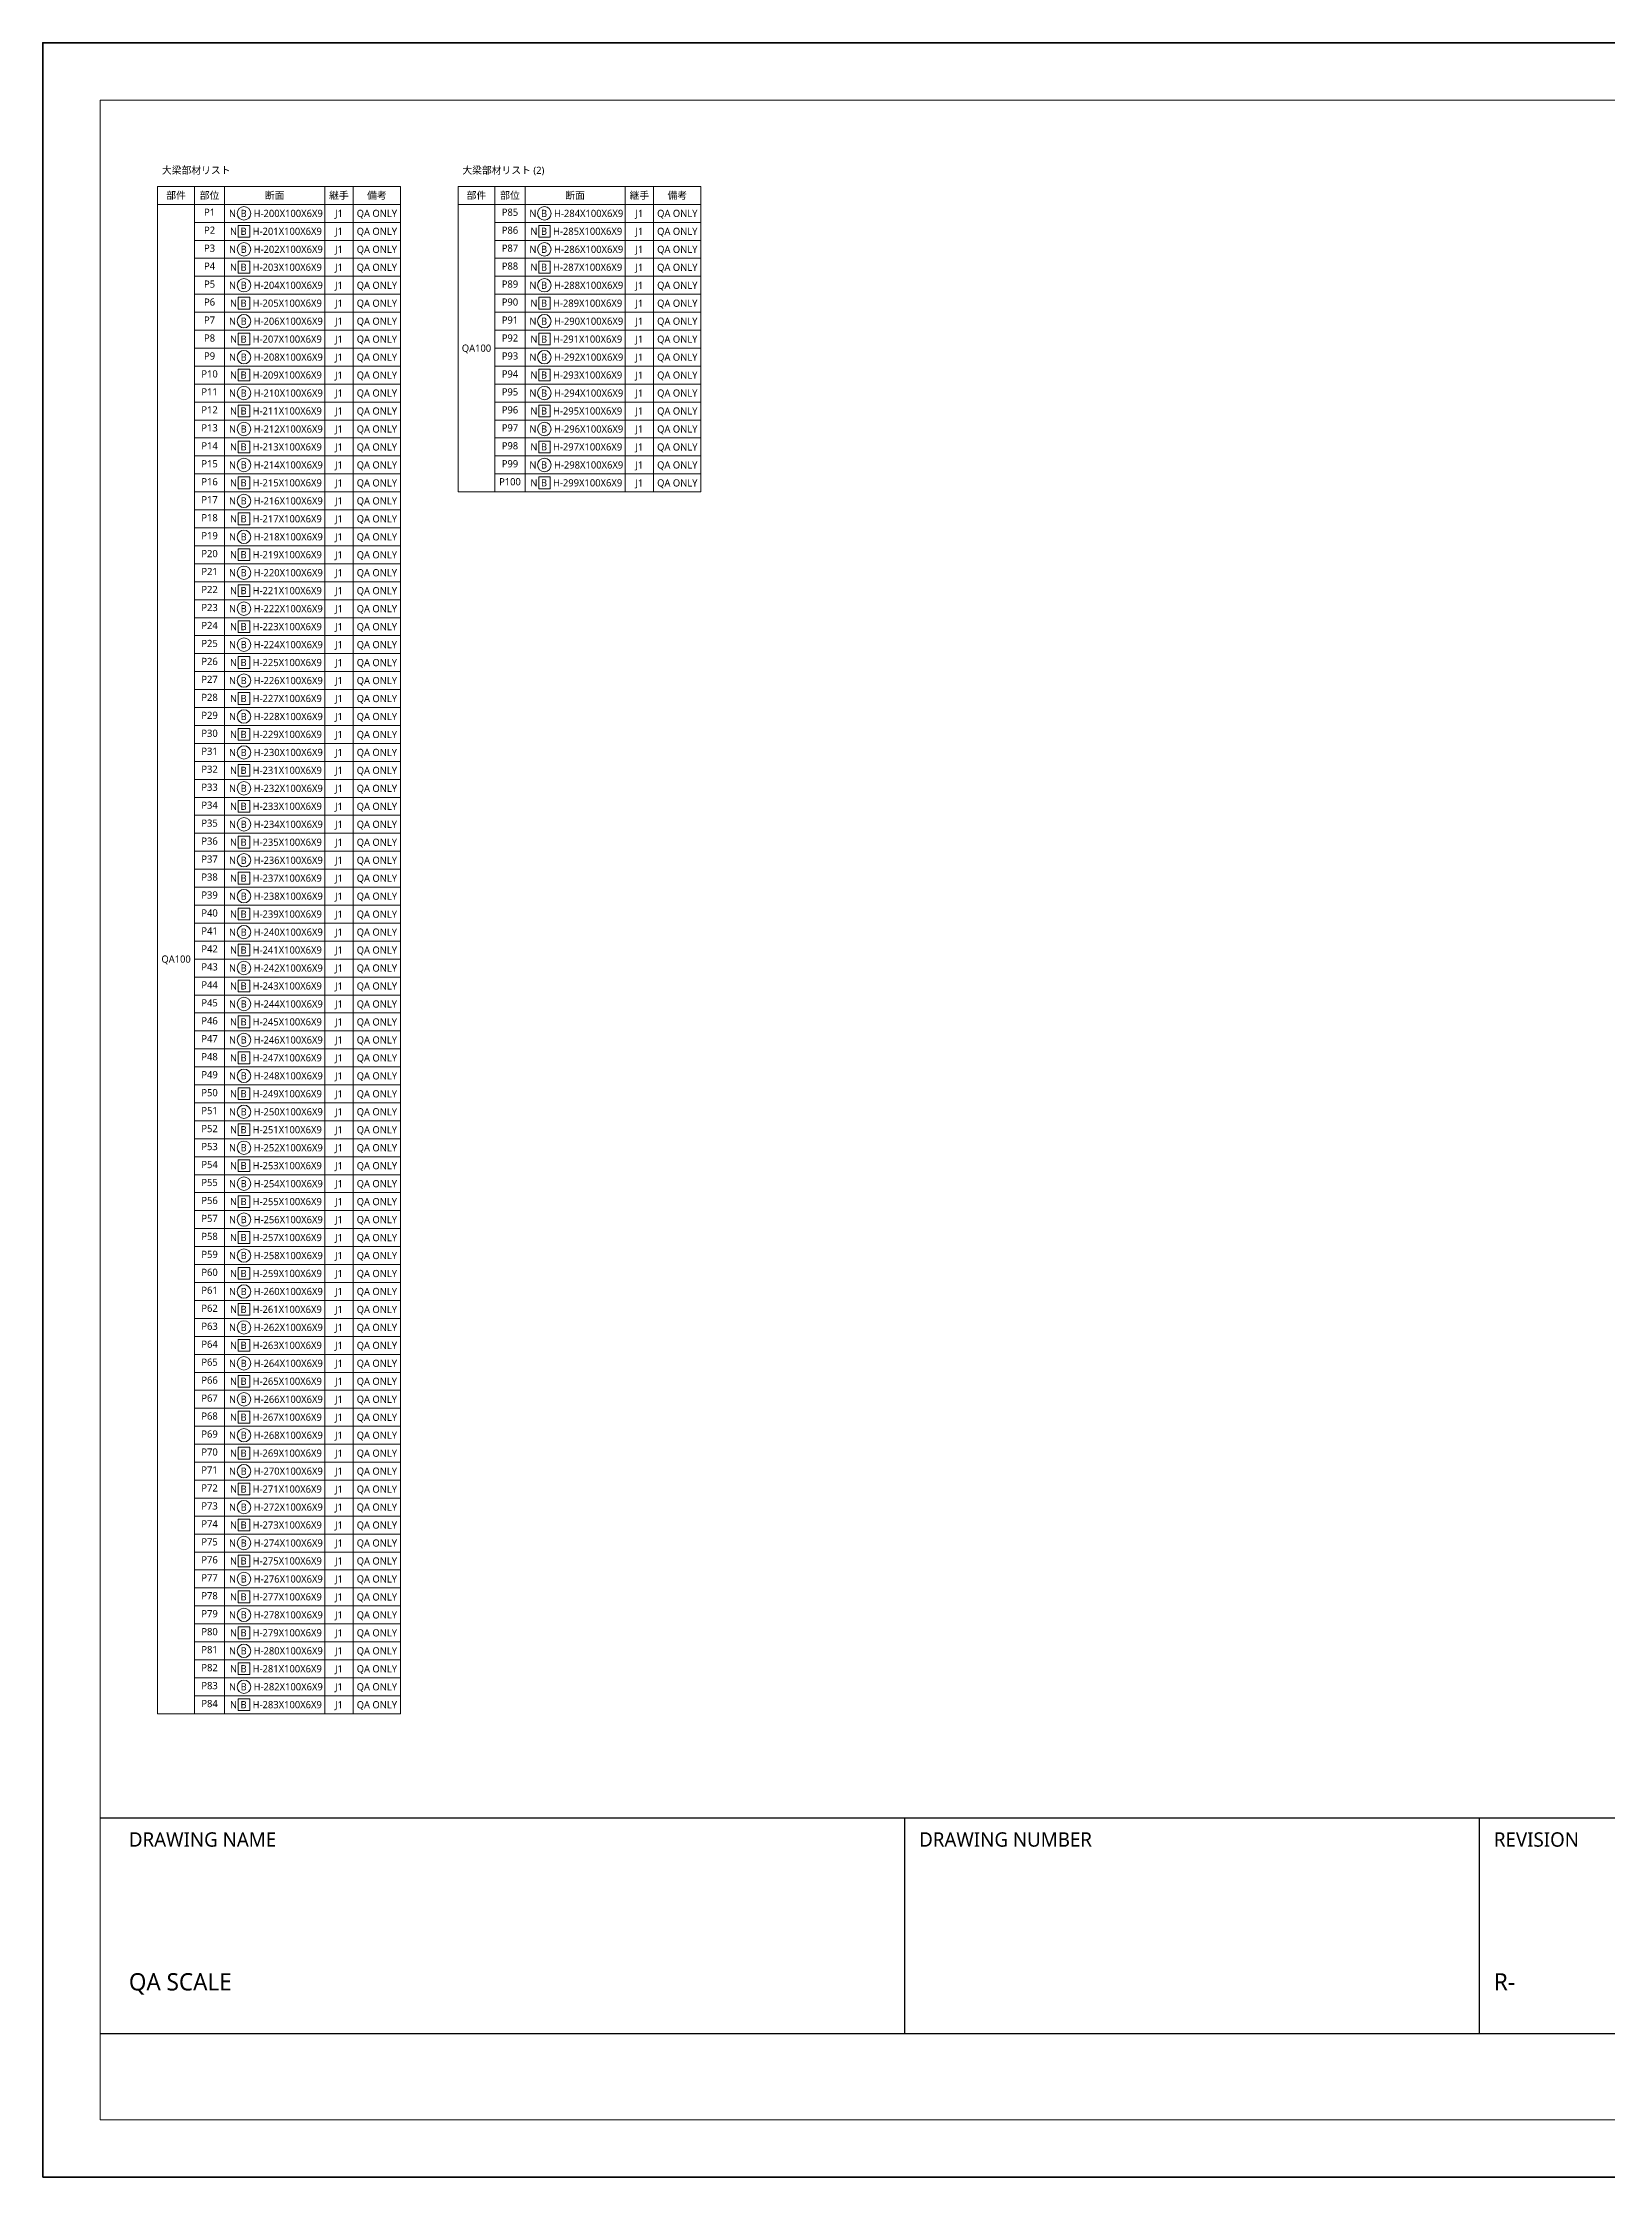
# Model space of a CAD drawing. Header units: millimetres. Extents: x 0 to 84000, y 0 to 59400.
# Drawn here: x 0 to 43558, y 0 to 59400 of the extents above; entities that cross this region are included whole.
import ezdxf
from ezdxf.enums import TextEntityAlignment as Align

# ---------------------------------------------------------------- set-up
doc = ezdxf.new("R2010")
doc.units = ezdxf.units.MM
doc.header["$LTSCALE"] = 200
for name, color, linetype in [('FRAME', 7, 'Continuous'), ('FRAME_TEXT', 7, 'Continuous'), ('TABLE_OOBARI', 3, 'Continuous'), ('TEXT', 7, 'Continuous')]:
    doc.layers.add(name, color=color, linetype=linetype)
doc.styles.add('MDG_CJK', font='NotoSansSC-VF.ttf')

# ---------------------------------------------------------------- blocks, each defined once
blk = doc.blocks.new('MDG_MAT_1FA7D49E33FD522B23D7')
at = {"lineweight": 13}
blk.add_circle((2.09, 0.5), 0.936, dxfattribs=at)
at = {"style": 'MDG_CJK'}
for s, p in [('N', (0, 0)), ('B', (1.62, 0))]:
    blk.add_text(s, height=1, dxfattribs=at).set_placement(p)
blk = doc.blocks.new('MDG_MAT_5EB7D1F36CDFFF83779C')
at = {"lineweight": 13}
for p, q in [((2.76, 1.32), (1.16, 1.32)), ((1.16, 1.32), (1.16, -0.32)), ((2.76, -0.32), (2.76, 1.32)), ((1.16, -0.32), (2.76, -0.32))]:
    blk.add_line(p, q, dxfattribs=at)
at = {"style": 'MDG_CJK'}
for s, p in [('N', (0, 0)), ('B', (1.48, 0))]:
    blk.add_text(s, height=1, dxfattribs=at).set_placement(p)

msp = doc.modelspace()

# ---------------------------------------------------------------- linework, layer by layer
at = {"layer": 'FRAME'}
for p, q in [((1600, 10000), (82400, 10000)), ((24000, 4000), (24000, 10000)), ((40000, 4000), (40000, 10000)), ((1600, 4000), (82400, 4000))]:
    msp.add_line(p, q, dxfattribs=at)
at = {"layer": 'FRAME', "lineweight": 35}
msp.add_lwpolyline([(0, 0), (84000, 0), (84000, 59400), (0, 59400)], close=True, dxfattribs=at)
at = {"layer": 'FRAME', "lineweight": 18}
msp.add_lwpolyline([(1600, 1600), (82400, 1600), (82400, 57800), (1600, 57800)], close=True, dxfattribs=at)
at = {"layer": 'TABLE_OOBARI', "lineweight": 13}
for p, q in [((9963, 55400), (3200, 55400)), ((3200, 55400), (3200, 12900)), ((9963, 12900), (9963, 55400)), ((18326, 55400), (11563, 55400)), ((11563, 55400), (11563, 46900)), ((18326, 46900), (18326, 55400)), ((3200, 54900), (9963, 54900)), ((11563, 54900), (18326, 54900)), ((11563, 46900), (18326, 46900)), ((3200, 12900), (9963, 12900))]:
    msp.add_line(p, q, dxfattribs=at)
at = {"layer": 'TABLE_OOBARI', "lineweight": 9}
for p, q in [((4227, 12900), (4227, 55400)), ((5065, 12900), (5065, 55400)), ((7851, 12900), (7851, 55400)), ((8644, 12900), (8644, 55400)), ((12590, 46900), (12590, 55400)), ((13428, 46900), (13428, 55400)), ((16214, 46900), (16214, 55400)), ((17007, 46900), (17007, 55400)), ((4227, 54400), (9963, 54400)), ((12590, 54400), (18326, 54400)), ((4227, 53900), (9963, 53900)), ((12590, 53900), (18326, 53900)), ((4227, 53400), (9963, 53400)), ((4227, 52900), (9963, 52900)), ((12590, 53400), (18326, 53400)), ((12590, 52900), (18326, 52900)), ((4227, 52400), (9963, 52400)), ((12590, 52400), (18326, 52400)), ((4227, 51900), (9963, 51900)), ((12590, 51900), (18326, 51900)), ((4227, 51400), (9963, 51400)), ((12590, 51400), (18326, 51400)), ((4227, 50900), (9963, 50900)), ((12590, 50900), (18326, 50900)), ((4227, 50400), (9963, 50400)), ((4227, 49900), (9963, 49900)), ((12590, 50400), (18326, 50400)), ((12590, 49900), (18326, 49900)), ((4227, 49400), (9963, 49400)), ((12590, 49400), (18326, 49400)), ((4227, 48900), (9963, 48900)), ((12590, 48900), (18326, 48900)), ((4227, 48400), (9963, 48400)), ((12590, 48400), (18326, 48400)), ((4227, 47900), (9963, 47900)), ((12590, 47900), (18326, 47900)), ((4227, 47400), (9963, 47400)), ((12590, 47400), (18326, 47400)), ((4227, 46900), (9963, 46900)), ((4227, 46400), (9963, 46400)), ((11563, 46900), (18326, 46900)), ((4227, 45900), (9963, 45900)), ((4227, 45400), (9963, 45400)), ((4227, 44900), (9963, 44900)), ((4227, 44400), (9963, 44400)), ((4227, 43900), (9963, 43900)), ((4227, 43400), (9963, 43400)), ((4227, 42900), (9963, 42900)), ((4227, 42400), (9963, 42400)), ((4227, 41900), (9963, 41900)), ((4227, 41400), (9963, 41400)), ((4227, 40900), (9963, 40900)), ((4227, 40400), (9963, 40400)), ((4227, 39900), (9963, 39900)), ((4227, 39400), (9963, 39400)), ((4227, 38900), (9963, 38900)), ((4227, 38400), (9963, 38400)), ((4227, 37900), (9963, 37900)), ((4227, 37400), (9963, 37400)), ((4227, 36900), (9963, 36900)), ((4227, 36400), (9963, 36400)), ((4227, 35900), (9963, 35900)), ((4227, 35400), (9963, 35400)), ((4227, 34900), (9963, 34900)), ((4227, 34400), (9963, 34400)), ((4227, 33900), (9963, 33900)), ((4227, 33400), (9963, 33400)), ((4227, 32900), (9963, 32900)), ((4227, 32400), (9963, 32400)), ((4227, 31900), (9963, 31900)), ((4227, 31400), (9963, 31400)), ((4227, 30900), (9963, 30900)), ((4227, 30400), (9963, 30400)), ((4227, 29900), (9963, 29900)), ((4227, 29400), (9963, 29400)), ((4227, 28900), (9963, 28900)), ((4227, 28400), (9963, 28400)), ((4227, 27900), (9963, 27900)), ((4227, 27400), (9963, 27400)), ((4227, 26900), (9963, 26900)), ((4227, 26400), (9963, 26400)), ((4227, 25900), (9963, 25900)), ((4227, 25400), (9963, 25400)), ((4227, 24900), (9963, 24900)), ((4227, 24400), (9963, 24400)), ((4227, 23900), (9963, 23900)), ((4227, 23400), (9963, 23400)), ((4227, 22900), (9963, 22900)), ((4227, 22400), (9963, 22400)), ((4227, 21900), (9963, 21900)), ((4227, 21400), (9963, 21400)), ((4227, 20900), (9963, 20900)), ((4227, 20400), (9963, 20400)), ((4227, 19900), (9963, 19900)), ((4227, 19400), (9963, 19400)), ((4227, 18900), (9963, 18900)), ((4227, 18400), (9963, 18400)), ((4227, 17900), (9963, 17900)), ((4227, 17400), (9963, 17400)), ((4227, 16900), (9963, 16900)), ((4227, 16400), (9963, 16400)), ((4227, 15900), (9963, 15900)), ((4227, 15400), (9963, 15400)), ((4227, 14900), (9963, 14900)), ((4227, 14400), (9963, 14400)), ((4227, 13900), (9963, 13900)), ((4227, 13400), (9963, 13400)), ((3200, 12900), (9963, 12900))]:
    msp.add_line(p, q, dxfattribs=at)

# ---------------------------------------------------------------- block references
at = {"layer": 'TEXT', "xscale": 200, "yscale": 200, "zscale": 200}
for name, p in [('MDG_MAT_1FA7D49E33FD522B23D7', (5186, 54550)), ('MDG_MAT_1FA7D49E33FD522B23D7', (13549, 54550)), ('MDG_MAT_5EB7D1F36CDFFF83779C', (5213, 54052)), ('MDG_MAT_5EB7D1F36CDFFF83779C', (13576, 54052)), ('MDG_MAT_1FA7D49E33FD522B23D7', (5186, 53550)), ('MDG_MAT_1FA7D49E33FD522B23D7', (13549, 53550)), ('MDG_MAT_5EB7D1F36CDFFF83779C', (5213, 53052)), ('MDG_MAT_5EB7D1F36CDFFF83779C', (13576, 53052)), ('MDG_MAT_1FA7D49E33FD522B23D7', (5186, 52550)), ('MDG_MAT_5EB7D1F36CDFFF83779C', (5213, 52052)), ('MDG_MAT_1FA7D49E33FD522B23D7', (13549, 52550)), ('MDG_MAT_5EB7D1F36CDFFF83779C', (13576, 52052)), ('MDG_MAT_1FA7D49E33FD522B23D7', (5186, 51550)), ('MDG_MAT_1FA7D49E33FD522B23D7', (13549, 51550)), ('MDG_MAT_5EB7D1F36CDFFF83779C', (5213, 51052)), ('MDG_MAT_5EB7D1F36CDFFF83779C', (13576, 51052)), ('MDG_MAT_1FA7D49E33FD522B23D7', (5186, 50550)), ('MDG_MAT_1FA7D49E33FD522B23D7', (13549, 50550)), ('MDG_MAT_5EB7D1F36CDFFF83779C', (5213, 50052)), ('MDG_MAT_5EB7D1F36CDFFF83779C', (13576, 50052)), ('MDG_MAT_1FA7D49E33FD522B23D7', (5186, 49550)), ('MDG_MAT_5EB7D1F36CDFFF83779C', (5213, 49052)), ('MDG_MAT_1FA7D49E33FD522B23D7', (13549, 49550)), ('MDG_MAT_5EB7D1F36CDFFF83779C', (13576, 49052)), ('MDG_MAT_1FA7D49E33FD522B23D7', (5186, 48550)), ('MDG_MAT_1FA7D49E33FD522B23D7', (13549, 48550)), ('MDG_MAT_5EB7D1F36CDFFF83779C', (5213, 48052)), ('MDG_MAT_5EB7D1F36CDFFF83779C', (13576, 48052)), ('MDG_MAT_1FA7D49E33FD522B23D7', (5186, 47550)), ('MDG_MAT_1FA7D49E33FD522B23D7', (13549, 47550)), ('MDG_MAT_5EB7D1F36CDFFF83779C', (5213, 47052)), ('MDG_MAT_5EB7D1F36CDFFF83779C', (13576, 47052)), ('MDG_MAT_1FA7D49E33FD522B23D7', (5186, 46550)), ('MDG_MAT_1FA7D49E33FD522B23D7', (5186, 45550)), ('MDG_MAT_5EB7D1F36CDFFF83779C', (5213, 46052)), ('MDG_MAT_5EB7D1F36CDFFF83779C', (5213, 45052)), ('MDG_MAT_1FA7D49E33FD522B23D7', (5186, 44550)), ('MDG_MAT_5EB7D1F36CDFFF83779C', (5213, 44052)), ('MDG_MAT_1FA7D49E33FD522B23D7', (5186, 43550)), ('MDG_MAT_1FA7D49E33FD522B23D7', (5186, 42550)), ('MDG_MAT_5EB7D1F36CDFFF83779C', (5213, 43052)), ('MDG_MAT_5EB7D1F36CDFFF83779C', (5213, 42052)), ('MDG_MAT_1FA7D49E33FD522B23D7', (5186, 41550)), ('MDG_MAT_5EB7D1F36CDFFF83779C', (5213, 41052)), ('MDG_MAT_1FA7D49E33FD522B23D7', (5186, 40550)), ('MDG_MAT_1FA7D49E33FD522B23D7', (5186, 39550)), ('MDG_MAT_5EB7D1F36CDFFF83779C', (5213, 40052)), ('MDG_MAT_5EB7D1F36CDFFF83779C', (5213, 39052)), ('MDG_MAT_1FA7D49E33FD522B23D7', (5186, 38550)), ('MDG_MAT_5EB7D1F36CDFFF83779C', (5213, 38052)), ('MDG_MAT_1FA7D49E33FD522B23D7', (5186, 37550)), ('MDG_MAT_1FA7D49E33FD522B23D7', (5186, 36550)), ('MDG_MAT_5EB7D1F36CDFFF83779C', (5213, 37052)), ('MDG_MAT_5EB7D1F36CDFFF83779C', (5213, 36052)), ('MDG_MAT_1FA7D49E33FD522B23D7', (5186, 35550)), ('MDG_MAT_5EB7D1F36CDFFF83779C', (5213, 35052)), ('MDG_MAT_1FA7D49E33FD522B23D7', (5186, 34550)), ('MDG_MAT_5EB7D1F36CDFFF83779C', (5213, 34052)), ('MDG_MAT_1FA7D49E33FD522B23D7', (5186, 33550)), ('MDG_MAT_5EB7D1F36CDFFF83779C', (5213, 33052)), ('MDG_MAT_1FA7D49E33FD522B23D7', (5186, 32550)), ('MDG_MAT_5EB7D1F36CDFFF83779C', (5213, 32052)), ('MDG_MAT_1FA7D49E33FD522B23D7', (5186, 31550)), ('MDG_MAT_5EB7D1F36CDFFF83779C', (5213, 31052)), ('MDG_MAT_1FA7D49E33FD522B23D7', (5186, 30550)), ('MDG_MAT_5EB7D1F36CDFFF83779C', (5213, 30052)), ('MDG_MAT_1FA7D49E33FD522B23D7', (5186, 29550)), ('MDG_MAT_5EB7D1F36CDFFF83779C', (5213, 29052)), ('MDG_MAT_1FA7D49E33FD522B23D7', (5186, 28550)), ('MDG_MAT_5EB7D1F36CDFFF83779C', (5213, 28052)), ('MDG_MAT_1FA7D49E33FD522B23D7', (5186, 27550)), ('MDG_MAT_1FA7D49E33FD522B23D7', (5186, 26550)), ('MDG_MAT_5EB7D1F36CDFFF83779C', (5213, 27052)), ('MDG_MAT_5EB7D1F36CDFFF83779C', (5213, 26052)), ('MDG_MAT_1FA7D49E33FD522B23D7', (5186, 25550)), ('MDG_MAT_5EB7D1F36CDFFF83779C', (5213, 25052)), ('MDG_MAT_1FA7D49E33FD522B23D7', (5186, 24550)), ('MDG_MAT_1FA7D49E33FD522B23D7', (5186, 23550)), ('MDG_MAT_5EB7D1F36CDFFF83779C', (5213, 24052)), ('MDG_MAT_5EB7D1F36CDFFF83779C', (5213, 23052)), ('MDG_MAT_1FA7D49E33FD522B23D7', (5186, 22550)), ('MDG_MAT_5EB7D1F36CDFFF83779C', (5213, 22052)), ('MDG_MAT_1FA7D49E33FD522B23D7', (5186, 21550)), ('MDG_MAT_1FA7D49E33FD522B23D7', (5186, 20550)), ('MDG_MAT_5EB7D1F36CDFFF83779C', (5213, 21052)), ('MDG_MAT_5EB7D1F36CDFFF83779C', (5213, 20052)), ('MDG_MAT_1FA7D49E33FD522B23D7', (5186, 19550)), ('MDG_MAT_5EB7D1F36CDFFF83779C', (5213, 19052)), ('MDG_MAT_1FA7D49E33FD522B23D7', (5186, 18550)), ('MDG_MAT_1FA7D49E33FD522B23D7', (5186, 17550)), ('MDG_MAT_5EB7D1F36CDFFF83779C', (5213, 18052)), ('MDG_MAT_5EB7D1F36CDFFF83779C', (5213, 17052)), ('MDG_MAT_1FA7D49E33FD522B23D7', (5186, 16550)), ('MDG_MAT_5EB7D1F36CDFFF83779C', (5213, 16052)), ('MDG_MAT_1FA7D49E33FD522B23D7', (5186, 15550)), ('MDG_MAT_5EB7D1F36CDFFF83779C', (5213, 15052)), ('MDG_MAT_1FA7D49E33FD522B23D7', (5186, 14550)), ('MDG_MAT_5EB7D1F36CDFFF83779C', (5213, 14052)), ('MDG_MAT_1FA7D49E33FD522B23D7', (5186, 13550)), ('MDG_MAT_5EB7D1F36CDFFF83779C', (5213, 13052))]:
    msp.add_blockref(name, p, dxfattribs=at)

# ---------------------------------------------------------------- texts
at = {"layer": 'FRAME_TEXT', "style": 'MDG_CJK'}
for s, height, p in [('DRAWING NAME', 400, (2400, 9200)), ('DRAWING NUMBER', 400, (24400, 9200)), ('REVISION', 400, (40400, 9200)), ('QA SCALE', 480, (2400, 5200)), ('R-', 480, (40400, 5200))]:
    msp.add_text(s, height=height, dxfattribs=at).set_placement(p)
at = {"layer": 'TEXT', "style": 'MDG_CJK'}
for s, p in [('大梁部材リスト', (3320, 55850)), ('大梁部材リスト (2)', (11683, 55850))]:
    msp.add_text(s, height=200, dxfattribs=at).set_placement(p, align=Align.MIDDLE_LEFT)
for s, p in [('部件', (3714, 55150)), ('部位', (4646, 55150)), ('断面', (6458, 55150)), ('継手', (8248, 55150)), ('備考', (9304, 55150)), ('部件', (12077, 55150)), ('部位', (13009, 55150)), ('断面', (14821, 55150)), ('継手', (16611, 55150)), ('備考', (17667, 55150)), ('P1', (4646, 54683)), ('J1', (8248, 54650)), ('QA ONLY', (9304, 54650)), ('P85', (13009, 54683)), ('J1', (16611, 54650)), ('QA ONLY', (17667, 54650)), ('P2', (4646, 54183)), ('J1', (8248, 54150)), ('QA ONLY', (9304, 54150)), ('P86', (13009, 54183)), ('J1', (16611, 54150)), ('QA ONLY', (17667, 54150)), ('P3', (4646, 53683)), ('J1', (8248, 53650)), ('QA ONLY', (9304, 53650)), ('P87', (13009, 53683)), ('J1', (16611, 53650)), ('QA ONLY', (17667, 53650)), ('P4', (4646, 53183)), ('J1', (8248, 53150)), ('QA ONLY', (9304, 53150)), ('P88', (13009, 53183)), ('J1', (16611, 53150)), ('QA ONLY', (17667, 53150)), ('P5', (4646, 52683)), ('P6', (4646, 52183)), ('J1', (8248, 52650)), ('QA ONLY', (9304, 52650)), ('P89', (13009, 52683)), ('P90', (13009, 52183)), ('J1', (16611, 52650)), ('QA ONLY', (17667, 52650)), ('P7', (4646, 51683)), ('J1', (8248, 52150)), ('J1', (8248, 51650)), ('QA ONLY', (9304, 52150)), ('QA ONLY', (9304, 51650)), ('P91', (13009, 51683)), ('J1', (16611, 52150)), ('J1', (16611, 51650)), ('QA ONLY', (17667, 52150)), ('QA ONLY', (17667, 51650)), ('P8', (4646, 51183)), ('J1', (8248, 51150)), ('QA ONLY', (9304, 51150)), ('P92', (13009, 51183)), ('J1', (16611, 51150)), ('QA ONLY', (17667, 51150)), ('P9', (4646, 50683)), ('J1', (8248, 50650)), ('QA ONLY', (9304, 50650)), ('QA100', (12077, 50900)), ('P93', (13009, 50683)), ('J1', (16611, 50650)), ('QA ONLY', (17667, 50650)), ('P10', (4646, 50183)), ('J1', (8248, 50150)), ('QA ONLY', (9304, 50150)), ('P94', (13009, 50183)), ('J1', (16611, 50150)), ('QA ONLY', (17667, 50150)), ('P11', (4646, 49683)), ('J1', (8248, 49650)), ('QA ONLY', (9304, 49650)), ('P95', (13009, 49683)), ('J1', (16611, 49650)), ('QA ONLY', (17667, 49650)), ('P12', (4646, 49183)), ('P13', (4646, 48683)), ('J1', (8248, 49150)), ('J1', (8248, 48650)), ('QA ONLY', (9304, 49150)), ('QA ONLY', (9304, 48650)), ('P96', (13009, 49183)), ('P97', (13009, 48683)), ('J1', (16611, 49150)), ('J1', (16611, 48650)), ('QA ONLY', (17667, 49150)), ('QA ONLY', (17667, 48650)), ('P14', (4646, 48183)), ('J1', (8248, 48150)), ('QA ONLY', (9304, 48150)), ('P98', (13009, 48183)), ('J1', (16611, 48150)), ('QA ONLY', (17667, 48150)), ('P15', (4646, 47683)), ('J1', (8248, 47650)), ('QA ONLY', (9304, 47650)), ('P99', (13009, 47683)), ('J1', (16611, 47650)), ('QA ONLY', (17667, 47650)), ('P16', (4646, 47183)), ('J1', (8248, 47150)), ('QA ONLY', (9304, 47150)), ('P100', (13009, 47183)), ('J1', (16611, 47150)), ('QA ONLY', (17667, 47150)), ('P17', (4646, 46683)), ('J1', (8248, 46650)), ('QA ONLY', (9304, 46650)), ('P18', (4646, 46183)), ('P19', (4646, 45683)), ('J1', (8248, 46150)), ('J1', (8248, 45650)), ('QA ONLY', (9304, 46150)), ('QA ONLY', (9304, 45650)), ('P20', (4646, 45183)), ('J1', (8248, 45150)), ('QA ONLY', (9304, 45150)), ('P21', (4646, 44683)), ('J1', (8248, 44650)), ('QA ONLY', (9304, 44650)), ('P22', (4646, 44183)), ('J1', (8248, 44150)), ('QA ONLY', (9304, 44150)), ('P23', (4646, 43683)), ('J1', (8248, 43650)), ('QA ONLY', (9304, 43650)), ('P24', (4646, 43183)), ('P25', (4646, 42683)), ('J1', (8248, 43150)), ('QA ONLY', (9304, 43150)), ('P26', (4646, 42183)), ('J1', (8248, 42650)), ('J1', (8248, 42150)), ('QA ONLY', (9304, 42650)), ('QA ONLY', (9304, 42150)), ('P27', (4646, 41683)), ('J1', (8248, 41650)), ('QA ONLY', (9304, 41650)), ('P28', (4646, 41183)), ('J1', (8248, 41150)), ('QA ONLY', (9304, 41150)), ('P29', (4646, 40683)), ('J1', (8248, 40650)), ('QA ONLY', (9304, 40650)), ('P30', (4646, 40183)), ('J1', (8248, 40150)), ('QA ONLY', (9304, 40150)), ('P31', (4646, 39683)), ('P32', (4646, 39183)), ('J1', (8248, 39650)), ('J1', (8248, 39150)), ('QA ONLY', (9304, 39650)), ('QA ONLY', (9304, 39150)), ('P33', (4646, 38683)), ('J1', (8248, 38650)), ('QA ONLY', (9304, 38650)), ('P34', (4646, 38183)), ('J1', (8248, 38150)), ('QA ONLY', (9304, 38150)), ('P35', (4646, 37683)), ('J1', (8248, 37650)), ('QA ONLY', (9304, 37650)), ('P36', (4646, 37183)), ('J1', (8248, 37150)), ('QA ONLY', (9304, 37150)), ('P37', (4646, 36683)), ('P38', (4646, 36183)), ('J1', (8248, 36650)), ('J1', (8248, 36150)), ('QA ONLY', (9304, 36650)), ('QA ONLY', (9304, 36150)), ('P39', (4646, 35683)), ('J1', (8248, 35650)), ('QA ONLY', (9304, 35650)), ('P40', (4646, 35183)), ('J1', (8248, 35150)), ('QA ONLY', (9304, 35150)), ('P41', (4646, 34683)), ('J1', (8248, 34650)), ('QA ONLY', (9304, 34650)), ('QA100', (3714, 33900)), ('P42', (4646, 34183)), ('J1', (8248, 34150)), ('QA ONLY', (9304, 34150)), ('P43', (4646, 33683)), ('P44', (4646, 33183)), ('J1', (8248, 33650)), ('QA ONLY', (9304, 33650)), ('P45', (4646, 32683)), ('J1', (8248, 33150)), ('J1', (8248, 32650)), ('QA ONLY', (9304, 33150)), ('QA ONLY', (9304, 32650)), ('P46', (4646, 32183)), ('J1', (8248, 32150)), ('QA ONLY', (9304, 32150)), ('P47', (4646, 31683)), ('J1', (8248, 31650)), ('QA ONLY', (9304, 31650)), ('P48', (4646, 31183)), ('J1', (8248, 31150)), ('QA ONLY', (9304, 31150)), ('P49', (4646, 30683)), ('J1', (8248, 30650)), ('QA ONLY', (9304, 30650)), ('P50', (4646, 30183)), ('P51', (4646, 29683)), ('J1', (8248, 30150)), ('J1', (8248, 29650)), ('QA ONLY', (9304, 30150)), ('QA ONLY', (9304, 29650)), ('P52', (4646, 29183)), ('J1', (8248, 29150)), ('QA ONLY', (9304, 29150)), ('P53', (4646, 28683)), ('J1', (8248, 28650)), ('QA ONLY', (9304, 28650)), ('P54', (4646, 28183)), ('J1', (8248, 28150)), ('QA ONLY', (9304, 28150)), ('P55', (4646, 27683)), ('J1', (8248, 27650)), ('QA ONLY', (9304, 27650)), ('P56', (4646, 27183)), ('P57', (4646, 26683)), ('J1', (8248, 27150)), ('J1', (8248, 26650)), ('QA ONLY', (9304, 27150)), ('QA ONLY', (9304, 26650)), ('P58', (4646, 26183)), ('J1', (8248, 26150)), ('QA ONLY', (9304, 26150)), ('P59', (4646, 25683)), ('J1', (8248, 25650)), ('QA ONLY', (9304, 25650)), ('P60', (4646, 25183)), ('J1', (8248, 25150)), ('QA ONLY', (9304, 25150)), ('P61', (4646, 24683)), ('J1', (8248, 24650)), ('QA ONLY', (9304, 24650)), ('P62', (4646, 24183)), ('P63', (4646, 23683)), ('J1', (8248, 24150)), ('QA ONLY', (9304, 24150)), ('P64', (4646, 23183)), ('J1', (8248, 23650)), ('J1', (8248, 23150)), ('QA ONLY', (9304, 23650)), ('QA ONLY', (9304, 23150)), ('P65', (4646, 22683)), ('J1', (8248, 22650)), ('QA ONLY', (9304, 22650)), ('P66', (4646, 22183)), ('J1', (8248, 22150)), ('QA ONLY', (9304, 22150)), ('P67', (4646, 21683)), ('J1', (8248, 21650)), ('QA ONLY', (9304, 21650)), ('P68', (4646, 21183)), ('J1', (8248, 21150)), ('QA ONLY', (9304, 21150)), ('P69', (4646, 20683)), ('P70', (4646, 20183)), ('J1', (8248, 20650)), ('J1', (8248, 20150)), ('QA ONLY', (9304, 20650)), ('QA ONLY', (9304, 20150)), ('P71', (4646, 19683)), ('J1', (8248, 19650)), ('QA ONLY', (9304, 19650)), ('P72', (4646, 19183)), ('J1', (8248, 19150)), ('QA ONLY', (9304, 19150)), ('P73', (4646, 18683)), ('J1', (8248, 18650)), ('QA ONLY', (9304, 18650)), ('P74', (4646, 18183)), ('J1', (8248, 18150)), ('QA ONLY', (9304, 18150)), ('P75', (4646, 17683)), ('P76', (4646, 17183)), ('J1', (8248, 17650)), ('J1', (8248, 17150)), ('QA ONLY', (9304, 17650)), ('QA ONLY', (9304, 17150)), ('P77', (4646, 16683)), ('J1', (8248, 16650)), ('QA ONLY', (9304, 16650)), ('P78', (4646, 16183)), ('J1', (8248, 16150)), ('QA ONLY', (9304, 16150)), ('P79', (4646, 15683)), ('J1', (8248, 15650)), ('QA ONLY', (9304, 15650)), ('P80', (4646, 15183)), ('J1', (8248, 15150)), ('QA ONLY', (9304, 15150)), ('P81', (4646, 14683)), ('P82', (4646, 14183)), ('J1', (8248, 14650)), ('QA ONLY', (9304, 14650)), ('P83', (4646, 13683)), ('J1', (8248, 14150)), ('J1', (8248, 13650)), ('QA ONLY', (9304, 14150)), ('QA ONLY', (9304, 13650)), ('P84', (4646, 13183)), ('J1', (8248, 13150)), ('QA ONLY', (9304, 13150))]:
    msp.add_text(s, height=200, dxfattribs=at).set_placement(p, align=Align.MIDDLE_CENTER)
for s, p in [('H-200X100X6X9', (5872, 54550)), ('H-284X100X6X9', (14235, 54550)), ('H-201X100X6X9', (5845, 54052)), ('H-285X100X6X9', (14207, 54052)), ('H-202X100X6X9', (5872, 53550)), ('H-286X100X6X9', (14235, 53550)), ('H-203X100X6X9', (5845, 53052)), ('H-287X100X6X9', (14207, 53052)), ('H-204X100X6X9', (5872, 52550)), ('H-288X100X6X9', (14235, 52550)), ('H-205X100X6X9', (5845, 52052)), ('H-206X100X6X9', (5872, 51550)), ('H-289X100X6X9', (14207, 52052)), ('H-290X100X6X9', (14235, 51550)), ('H-207X100X6X9', (5845, 51052)), ('H-291X100X6X9', (14207, 51052)), ('H-208X100X6X9', (5872, 50550)), ('H-292X100X6X9', (14235, 50550)), ('H-209X100X6X9', (5845, 50052)), ('H-293X100X6X9', (14207, 50052)), ('H-210X100X6X9', (5872, 49550)), ('H-294X100X6X9', (14235, 49550)), ('H-211X100X6X9', (5845, 49052)), ('H-212X100X6X9', (5872, 48550)), ('H-295X100X6X9', (14207, 49052)), ('H-296X100X6X9', (14235, 48550)), ('H-213X100X6X9', (5845, 48052)), ('H-297X100X6X9', (14207, 48052)), ('H-214X100X6X9', (5872, 47550)), ('H-298X100X6X9', (14235, 47550)), ('H-215X100X6X9', (5845, 47052)), ('H-299X100X6X9', (14207, 47052)), ('H-216X100X6X9', (5872, 46550)), ('H-217X100X6X9', (5845, 46052)), ('H-218X100X6X9', (5872, 45550)), ('H-219X100X6X9', (5845, 45052)), ('H-220X100X6X9', (5872, 44550)), ('H-221X100X6X9', (5845, 44052)), ('H-222X100X6X9', (5872, 43550)), ('H-223X100X6X9', (5845, 43052)), ('H-225X100X6X9', (5845, 42052)), ('H-224X100X6X9', (5872, 42550)), ('H-226X100X6X9', (5872, 41550)), ('H-227X100X6X9', (5845, 41052)), ('H-228X100X6X9', (5872, 40550)), ('H-229X100X6X9', (5845, 40052)), ('H-231X100X6X9', (5845, 39052)), ('H-230X100X6X9', (5872, 39550)), ('H-232X100X6X9', (5872, 38550)), ('H-233X100X6X9', (5845, 38052)), ('H-234X100X6X9', (5872, 37550)), ('H-235X100X6X9', (5845, 37052)), ('H-237X100X6X9', (5845, 36052)), ('H-236X100X6X9', (5872, 36550)), ('H-238X100X6X9', (5872, 35550)), ('H-239X100X6X9', (5845, 35052)), ('H-240X100X6X9', (5872, 34550)), ('H-241X100X6X9', (5845, 34052)), ('H-242X100X6X9', (5872, 33550)), ('H-243X100X6X9', (5845, 33052)), ('H-244X100X6X9', (5872, 32550)), ('H-245X100X6X9', (5845, 32052)), ('H-246X100X6X9', (5872, 31550)), ('H-247X100X6X9', (5845, 31052)), ('H-248X100X6X9', (5872, 30550)), ('H-249X100X6X9', (5845, 30052)), ('H-250X100X6X9', (5872, 29550)), ('H-251X100X6X9', (5845, 29052)), ('H-252X100X6X9', (5872, 28550)), ('H-253X100X6X9', (5845, 28052)), ('H-254X100X6X9', (5872, 27550)), ('H-255X100X6X9', (5845, 27052)), ('H-256X100X6X9', (5872, 26550)), ('H-257X100X6X9', (5845, 26052)), ('H-258X100X6X9', (5872, 25550)), ('H-259X100X6X9', (5845, 25052)), ('H-260X100X6X9', (5872, 24550)), ('H-261X100X6X9', (5845, 24052)), ('H-263X100X6X9', (5845, 23052)), ('H-262X100X6X9', (5872, 23550)), ('H-264X100X6X9', (5872, 22550)), ('H-265X100X6X9', (5845, 22052)), ('H-266X100X6X9', (5872, 21550)), ('H-267X100X6X9', (5845, 21052)), ('H-269X100X6X9', (5845, 20052)), ('H-268X100X6X9', (5872, 20550)), ('H-270X100X6X9', (5872, 19550)), ('H-271X100X6X9', (5845, 19052)), ('H-272X100X6X9', (5872, 18550)), ('H-273X100X6X9', (5845, 18052)), ('H-275X100X6X9', (5845, 17052)), ('H-274X100X6X9', (5872, 17550)), ('H-276X100X6X9', (5872, 16550)), ('H-277X100X6X9', (5845, 16052)), ('H-278X100X6X9', (5872, 15550)), ('H-279X100X6X9', (5845, 15052)), ('H-280X100X6X9', (5872, 14550)), ('H-281X100X6X9', (5845, 14052)), ('H-282X100X6X9', (5872, 13550)), ('H-283X100X6X9', (5845, 13052))]:
    msp.add_text(s, height=200, dxfattribs=at).set_placement(p)

doc.saveas('drawing.dxf')
